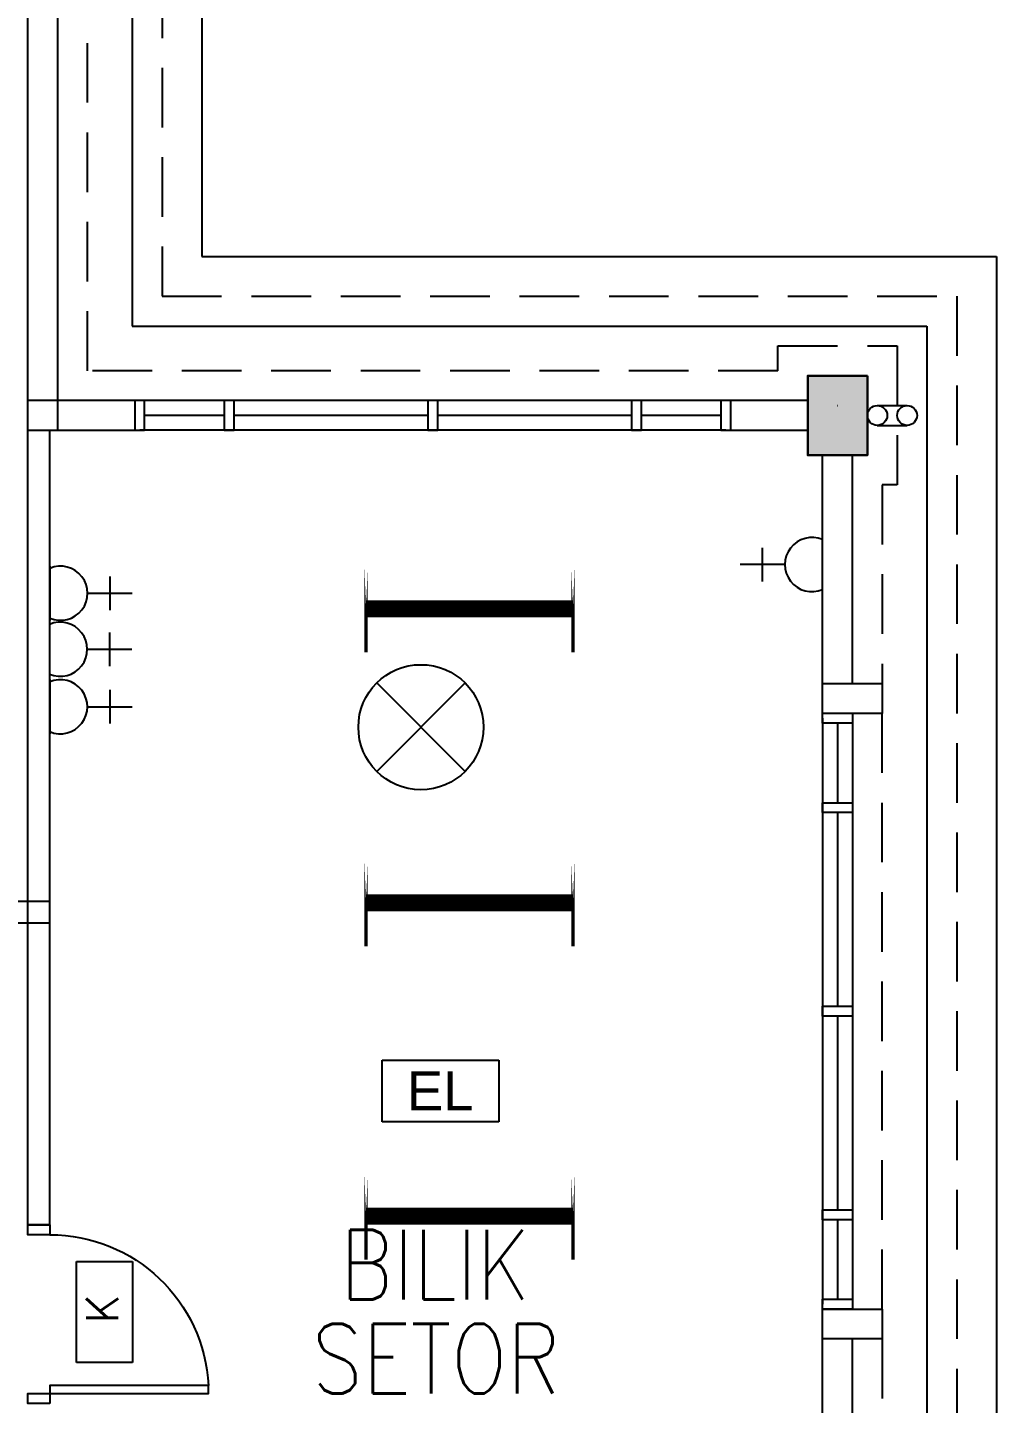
# Model space of a CAD drawing. Header units: inches. Extents: x 16928 to 514628, y -1471 to 241387.
# Drawn here: x 314866 to 319742, y 46756 to 53684 of the extents above; entities that cross this region are included whole.
import ezdxf
from ezdxf.enums import TextEntityAlignment as Align

# ---------------------------------------------------------------- set-up
doc = ezdxf.new("R2010")
doc.units = ezdxf.units.IN
doc.header["$MEASUREMENT"] = 0
doc.linetypes.add('HIDDEN', pattern=[0.375, 0.25, -0.125])
for name, color, linetype, lineweight in [('BOMBA', 22, 'Continuous', 25), ('COLUMN', 8, 'Continuous', 30), ('t3', 8, 'Continuous', 25)]:
    doc.layers.add(name, color=color, linetype=linetype, lineweight=lineweight)
for name, color, linetype in [('DOOR', 2, 'Continuous'), ('DOWNPIPE', 8, 'Continuous'), ('ELECT', 6, 'Continuous'), ('FITTING', 8, 'Continuous'), ('LAMPU', 7, 'Continuous'), ('LW', 2, 'Continuous'), ('partition', 8, 'Continuous'), ('WALL', 1, 'Continuous'), ('WIN', 9, 'Continuous')]:
    doc.layers.add(name, color=color, linetype=linetype)
doc.styles.add('LAILA', font='romans.shx', dxfattribs={"width": 0.85})
doc.styles.add('SANSSERIF', font='SAS_____.pfb', dxfattribs={"width": 0.7, "height": 700})
doc.styles.add('SIMPLEX', font='simplex.shx', dxfattribs={"width": 0.8})

# ---------------------------------------------------------------- blocks, each defined once
blk = doc.blocks.new('dr16')
at = {"layer": 'DOOR', "color": 1}
blk.add_line((-2409712.2, -909070.8), (-2409602.2, -909070.8), dxfattribs=at)
for points in [[(-2409712.2, -909070.8), (-2409602.2, -909070.8), (-2409602.2, -909020.8), (-2409712.2, -909020.8)], [(-2410511.2, -909830.8), (-2409712.2, -909830.8), (-2409712.2, -909870.8), (-2410511.2, -909870.8)], [(-2409712.2, -909920.8), (-2409602.2, -909920.8), (-2409602.2, -909870.8), (-2409712.2, -909870.8)]]:
    blk.add_lwpolyline(points, close=True, dxfattribs=at)
at = {"layer": 'DOOR', "color": 9}
blk.add_arc((-2409712.2, -909870.8), 800, 90, 177.13402, dxfattribs=at)
blk = doc.blocks.new('WIN')
at = {"layer": 'WIN', "color": 1}
for p, q in [((-2479668.1, -915154.6), (-2476718.1, -915154.6)), ((-2479643.1, -915229.6), (-2479243.1, -915229.6)), ((-2479193.1, -915229.6), (-2478218.1, -915229.6)), ((-2478168.1, -915229.6), (-2477193.1, -915229.6)), ((-2477143.1, -915229.6), (-2476743.1, -915229.6)), ((-2479668.1, -915304.6), (-2476718.1, -915304.6))]:
    blk.add_line(p, q, dxfattribs=at)
for points in [[(-2479693.1, -915304.6), (-2479643.1, -915304.6), (-2479643.1, -915154.6), (-2479693.1, -915154.6)], [(-2479243.1, -915304.6), (-2479193.1, -915304.6), (-2479193.1, -915154.6), (-2479243.1, -915154.6)], [(-2478218.1, -915304.6), (-2478168.1, -915304.6), (-2478168.1, -915154.6), (-2478218.1, -915154.6)], [(-2477193.1, -915304.6), (-2477143.1, -915304.6), (-2477143.1, -915154.6), (-2477193.1, -915154.6)], [(-2476743.1, -915304.6), (-2476693.1, -915304.6), (-2476693.1, -915154.6), (-2476743.1, -915154.6)]]:
    blk.add_lwpolyline(points, close=True, dxfattribs=at)
blk = doc.blocks.new('emergency light R')
at = {"layer": 'LAMPU', "color": 6, "linetype": 'Continuous'}
for p, q in [((0, 4.9), (0, 247.7)), ((0, 247.7), (459.3, 247.7)), ((459.3, 247.7), (459.3, 4.9)), ((459.3, 4.9), (0, 4.9))]:
    blk.add_line(p, q, dxfattribs=at)
at = {"layer": 'LAMPU', "color": 6, "linetype": 'Continuous', "style": 'SANSSERIF'}
blk.add_text('EL', height=153.77, dxfattribs=at).set_placement((97, 50))
blk = doc.blocks.new('CEILING FAN C W HOOK')
at = {"layer": 'ELECT', "color": 6}
for p, q in [((-530.3, -530.3), (-85.3, -85.3)), ((-530.3, -85.3), (-85.3, -530.3))]:
    blk.add_line(p, q, dxfattribs=at)
blk.add_circle((-307.8, -307.8), 314.7, dxfattribs=at)

msp = doc.modelspace()

# ---------------------------------------------------------------- linework, layer by layer
at = {"layer": 'BOMBA', "color": 8, "linetype": 'ByBlock', "ltscale": 10}
for p, q in [((315112.7, 46962.7), (315112.7, 47469.7)), ((315112.7, 47469.7), (315393.4, 47469.7)), ((315112.7, 46962.7), (315112.7, 47469.7)), ((315112.7, 47469.7), (315393.4, 47469.7)), ((315393.4, 47469.7), (315393.4, 46962.7)), ((315393.4, 47469.7), (315393.4, 46962.7)), ((315393.4, 46962.7), (315112.7, 46962.7)), ((315393.4, 46962.7), (315112.7, 46962.7))]:
    msp.add_line(p, q, dxfattribs=at)
at = {"layer": 'BOMBA', "color": 3, "linetype": 'ByBlock', "ltscale": 10}
for p, q in [((315112.7, 46962.7), (315112.7, 47469.7)), ((315112.7, 47469.7), (315393.4, 47469.7)), ((315393.4, 47469.7), (315393.4, 46962.7)), ((315393.4, 46962.7), (315112.7, 46962.7))]:
    msp.add_line(p, q, dxfattribs=at)
at = {"layer": 'COLUMN'}
msp.add_lwpolyline([(319092.5, 51930.5), (318792.5, 51930.5), (318792.5, 51530.5), (319092.5, 51530.5)], close=True, dxfattribs=at)
msp.add_solid([(319092.5, 51930.5), (318792.5, 51930.5), (319092.5, 51530.5), (318792.5, 51530.5)], dxfattribs=at)
at = {"layer": 'DOWNPIPE'}
for p, q in [((319142.5, 51780.5), (319292.5, 51780.5)), ((319142.5, 51680.5), (319292.5, 51680.5))]:
    msp.add_line(p, q, dxfattribs=at)
for centre in [(319142.5, 51730.5), (319292.5, 51730.5)]:
    msp.add_circle(centre, 50, dxfattribs=at)
at = {"layer": 'ELECT', "color": 6}
for p, q in [((318564.8, 50895.1), (318564.8, 51063.9)), ((318867.1, 50843.1), (318867.1, 51115.9)), ((314978, 50971.5), (314978, 50698.7)), ((318677.3, 50979.5), (318452.3, 50979.5)), ((315280.2, 50919.5), (315280.2, 50750.7)), ((315167.7, 50835.1), (315392.7, 50835.1)), ((314976.5, 50689.5), (314976.5, 50416.7)), ((315278.7, 50637.5), (315278.7, 50468.7)), ((315166.2, 50553.1), (315391.2, 50553.1)), ((314977, 50400.4), (314977, 50127.5)), ((315279.2, 50348.3), (315279.2, 50179.6)), ((315166.7, 50263.9), (315391.7, 50263.9))]:
    msp.add_line(p, q, dxfattribs=at)
for centre, start, end in [((318813.7, 50979.5), 66.97635, 293.02365), ((315031.3, 50835.1), 246.97635, 113.02365), ((315029.8, 50553.1), 246.97635, 113.02365), ((315030.3, 50263.9), 246.97635, 113.02365)]:
    msp.add_arc(centre, 136.4, start, end, dxfattribs=at)
at = {"layer": 'FITTING', "color": 3, "const_width": 17.4}
for points in [[(316569.4, 50975.5), (316569.4, 50538.1)], [(316569.4, 50975.5), (316569.4, 50538.1)], [(317610.8, 50975.5), (317610.8, 50538.1)], [(317610.8, 50975.5), (317610.8, 50538.1)], [(316569.4, 49495), (316569.4, 49057.6)], [(316569.4, 49495), (316569.4, 49057.6)], [(317610.8, 49495), (317610.8, 49057.6)], [(317610.8, 49495), (317610.8, 49057.6)], [(316569.4, 47917.3), (316569.4, 47479.8)], [(316569.4, 47917.3), (316569.4, 47479.8)], [(317610.8, 47917.3), (317610.8, 47479.8)], [(317610.8, 47917.3), (317610.8, 47479.8)]]:
    msp.add_lwpolyline(points, close=True, dxfattribs=at)
at = {"layer": 'FITTING', "color": 3, "const_width": 86.8}
for points in [[(316569.4, 50756.8), (317610.8, 50756.8)], [(316569.4, 50756.8), (317610.8, 50756.8)], [(316569.4, 49276.3), (317610.8, 49276.3)], [(316569.4, 49276.3), (317610.8, 49276.3)], [(316569.4, 47698.6), (317610.8, 47698.6)], [(316569.4, 47698.6), (317610.8, 47698.6)]]:
    msp.add_lwpolyline(points, dxfattribs=at)
at = {"layer": 'LW'}
for p, q in [((315742.5, 55030.5), (315742.5, 52530.5)), ((315392.5, 54680.5), (315392.5, 52180.5)), ((315742.5, 52530.5), (319742.5, 52530.5)), ((319742.5, 52530.5), (319742.5, 38930.5)), ((315392.5, 52180.5), (319392.5, 52180.5)), ((319392.5, 52180.5), (319392.5, 39280.5))]:
    msp.add_line(p, q, dxfattribs=at)
at = {"layer": 'LW', "linetype": 'HIDDEN', "ltscale": 1200}
for p, q in [((315542.5, 54830.5), (315542.5, 52330.5)), ((315542.5, 52330.5), (319542.5, 52330.5)), ((319542.5, 52330.5), (319542.5, 39130.5)), ((319167.5, 47230.5), (319167.5, 50230.5))]:
    msp.add_line(p, q, dxfattribs=at)
for points in [[(318642.5, 51955.5), (315167.5, 51955.5), (315167.5, 53880.5), (315242.5, 53880.5), (315242.5, 54580.5), (314642.5, 54580.5), (314642.5, 54505.5), (307242.5, 54505.5), (307242.5, 54580.5), (306642.5, 54580.5), (306642.5, 53880.5), (306717.5, 53880.5), (306717.5, 51955.5), (303242.5, 51955.5)], [(318642.5, 51955.5), (318642.5, 52080.5), (319242.5, 52080.5), (319242.5, 51380.5), (319167.5, 51380.5), (319167.5, 50380.5)], [(319167.5, 47080.5), (319167.5, 46080.5), (319242.5, 46080.5), (319242.5, 45380.5), (319167.5, 45380.5), (319167.5, 44380.5)]]:
    msp.add_lwpolyline(points, dxfattribs=at)
at = {"layer": 'LW'}
msp.add_lwpolyline([(318940.4, 51780.5), (318942.5, 51780.5)], dxfattribs=at)
at = {"layer": 'partition'}
for p, q in [((314867.5, 47655.5), (314867.5, 51655.5)), ((314977.5, 47655.5), (314977.5, 51655.5)), ((313947.5, 49285.5), (314977.5, 49285.5)), ((313947.5, 49175.5), (314977.5, 49175.5)), ((314977.5, 47655.5), (314867.5, 47655.5))]:
    msp.add_line(p, q, dxfattribs=at)
at = {"layer": 'WALL'}
for p, q in [((314867.5, 51655.5), (314867.5, 54305.5)), ((315017.5, 51655.5), (315017.5, 54305.5)), ((315455, 51805.5), (314867.5, 51805.5)), ((318792.5, 51805.5), (318355, 51805.5)), ((315455, 51655.5), (314867.5, 51655.5)), ((318792.5, 51655.5), (318355, 51655.5)), ((318867.5, 50230.5), (318867.5, 51530.5)), ((319017.5, 50380.5), (319017.5, 51530.5)), ((318867.5, 44230.5), (318867.5, 47230.5)), ((319017.5, 44380.5), (319017.5, 47080.5))]:
    msp.add_line(p, q, dxfattribs=at)
for points in [[(318867.5, 50230.5), (318867.5, 50380.5), (319167.5, 50380.5), (319167.5, 50230.5)], [(318867.5, 47080.5), (318867.5, 47230.5), (319167.5, 47230.5), (319167.5, 47080.5)]]:
    msp.add_lwpolyline(points, close=True, dxfattribs=at)

# ---------------------------------------------------------------- block references
msp.add_blockref('CEILING FAN C W HOOK', (317153.3, 50468.7))
at = {"layer": 'DOOR', "xscale": -1}
msp.add_blockref('dr16', (-2094734.7, 956676.3), dxfattribs=at)
at = {"layer": 'LAMPU', "color": 8, "xscale": 1.27951153594687, "yscale": 1.27951153594687, "zscale": 1.27951153594687}
msp.add_blockref('emergency light R', (316650.3, 48167), dxfattribs=at)
at = {"layer": 'WIN', "rotation": 180}
msp.add_blockref('WIN', (-2161288.1, -863499), dxfattribs=at)
at = {"layer": 'WIN', "xscale": -1, "rotation": 90}
msp.add_blockref('WIN', (-596287.1, -2429462.5), dxfattribs=at)

# ---------------------------------------------------------------- texts
at = {"layer": 'BOMBA', "color": 8, "linetype": 'ByBlock', "ltscale": 10, "style": 'SIMPLEX'}
msp.add_text('K', height=162.1, rotation=90, dxfattribs=at).set_placement((315322.2, 47158.3))
msp.add_text('K', height=162.1, rotation=90, dxfattribs=at).set_placement((315322.2, 47158.3))
at = {"layer": 'BOMBA', "color": 3, "linetype": 'ByBlock', "ltscale": 10, "style": 'SIMPLEX'}
msp.add_text('K', height=162.1, rotation=90, dxfattribs=at).set_placement((315322.2, 47158.3))
at = {"layer": 't3', "style": 'LAILA', "width": 0.85}
for s, p in [('BILIK', (316438.4, 47629.8)), ('SETOR', (316297.2, 47156.2))]:
    msp.add_text(s, height=350, dxfattribs=at).set_placement(p, align=Align.TOP_LEFT)

doc.saveas('drawing.dxf')
